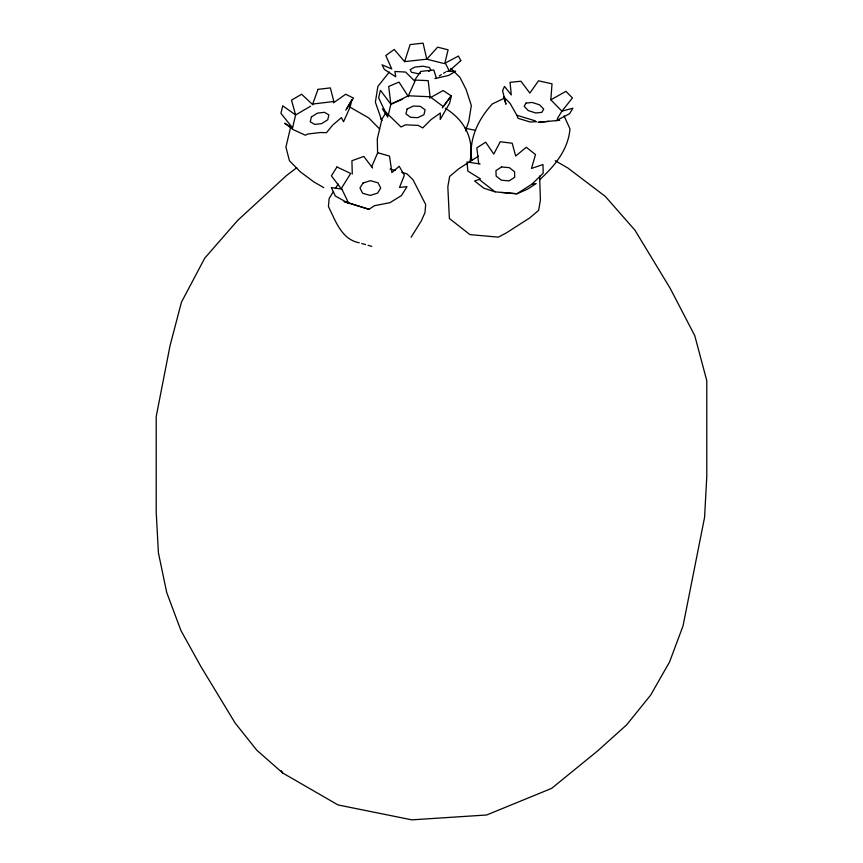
<?xml version="1.0" encoding="UTF-8"?>
<svg xmlns="http://www.w3.org/2000/svg" width="863" height="863" viewBox="0 0 863 863"><rect width="100%" height="100%" fill="white"/><g stroke="black" fill="none" stroke-linecap="round" stroke-linejoin="round"><path stroke-width="1.29" d="M556.042 120.691L569.483 113.787L572.913 108.22L561.899 111.165L550.821 99.817L552.029 83.83L538.523 80.809L529.85 93.085L520.918 81.23L510.065 82.319L511.274 94.93L504.488 86.419L502.579 90.669L505.977 104.272L503.593 96.742L510.076 103.377L517.066 115.62M469.785 162.373C474.898 139.72 464.855 120.194 445.286 108.285M290.604 127.314L285.912 147.109L289.45 160.734L300.281 171.791L313.808 181.899L323.754 187.616M346.592 108.857L351.91 99.493L350.119 107.044L343.528 121.769L341.435 117.605L332.676 125.124L326.43 132.686L320.389 132.514L308.037 133.992L305.308 135.211L292.837 129.439L284.704 123.247L292.546 127.864L295.61 114.952L291.511 100.151L301.619 94.24L312.913 104.844M388.102 115.836L390.853 104.218L388.695 86.462L398.997 82.093L408.469 96.753M444.725 63.7L448.102 49.806L437.617 47.174L426.786 59.18L404.607 61.629L394.218 49.45L385.804 55.512L391.748 68.932L382.029 64.811L384.369 69.428L395.75 76.829L394.876 71.489L405.632 72.071L414.251 80.68L420.831 71.413L433.787 69.989L436.43 78.242M404.607 61.629L410.108 44.574L423.075 43.15L426.786 59.18L443.442 63.377M465.491 130.874L468.814 121.241L471.338 105.502L466.096 89.482L459.968 77.379L450.788 68.414M371.673 166.786L377.703 152.719L389.526 156.106L391.899 172.578L399.181 166.257L404.348 175.275L399.493 187.433L407.012 186.656L401.478 195.556L390.011 202.654L374.402 205.718L369.008 209.321L344.283 201.608L369.008 209.321M390.853 104.218L408.372 95.782L415.491 80.076L428.188 80.647L430.087 96.753L443.28 106.581L451.425 95.642L449.634 103.193L440.216 119.493L440.357 113.021L431.09 119.569L422.697 127.929L418.199 125.405L405.513 124.833L400.982 126.958L382.406 108.911L387.789 117.131L378.63 97.843L380.421 90.291L390.853 104.218L402.6 99.234M386.074 112.255L381.975 119.148L377.282 138.943L377.616 153.614M557.347 118.576L561.899 111.165L572.428 97.961L565.945 91.327L550.821 99.817M333.291 191.823L329.137 198.501L328.436 206.602C335.567 220.734 341.435 239.461 359.267 242.783M335.373 188.49L338.134 184.046M411.101 237.282L421.36 220.809L424.974 212.654L425.686 204.542L413.01 179.752L406.883 173.819L401.716 172.341M345.75 110.173L353.485 98.102L345.685 94.229L333.442 102.837M442.309 107.886L451.198 95.869L443.129 90.529L429.645 98.112M389.31 72.017L377.886 86.419L375.362 102.168L381.759 120.486M495.243 191.877L516.915 193.776L532.029 184.089L543.183 173.236L542.989 164.531L531.5 168.447L535.524 154.563L526.268 147.293L515.664 156.02L512.201 143.247L500.227 141.737L493.776 154.078L485.675 142.19L476.851 147.853L478.674 163.765M539.515 179.784C554.38 166.527 568.437 149.375 569.968 128.803L564.057 115.869M296.753 167.702L286.343 175.674L237.735 220.335L204.725 258.156L181.435 302.233L170.022 345.772L156.214 416.505L156.214 512.352L158.425 552.892L166.721 592.503L180.971 630.616L200.96 666.657L235.06 722.924L256.732 750.141L282.73 773.021L338.026 804.942L411.824 819.85L486.646 814.985L551.619 788.394L597.671 750.886L626.549 724.942L650.626 695.157L669.548 661.986L683.032 625.923L704.575 517.358L706.786 476.538L706.786 380.691L694.758 335.631L670.238 288.436L634.931 230.173L605.319 196.43L567.919 168.037L555.243 160.723M478.458 156.138L458.609 168.868L449.623 176.473L447.832 186.807L449.375 218.468L469.947 234.617L498.372 237.142L506.473 232.827L529.634 217.983L538.62 210.378L540.411 200.043L539.612 176.063M439.235 75.955L441.381 74.628M443.528 73.312L445.686 71.996M310.604 106.192L295.61 114.952L282.719 105.815L280.928 113.355L292.546 127.864M428.598 71.456L430.864 70.162L429.547 67.562L423.021 66.203L414.704 67.12L410.173 69.698L411.489 72.298L418.016 73.657L420.389 73.398M504.175 98.296L492.352 103.905C478.253 119.321 468.49 139.159 471.834 160.507M434.93 78.587L448.695 75.426L455.61 71.198L446.754 71.338M532.029 184.089L536.171 183.592L527.347 189.256L516.915 193.776L501.619 192.438M548.846 121.338L538.027 122.352L559.709 120.259L556.603 120.496M536.559 121.694L530.206 121.996L517.994 118.296L516.948 115.297L535.373 120.885M408.372 95.782L430.087 96.753M480.098 163.981L467.002 161.974L467.875 171.101L480.443 178.878M465.157 128.253L475.567 130.356M390.087 169.008L395.254 170.486M361.77 243.506L365.524 244.574M368.026 245.297L371.77 246.365M349.213 106.699L368.792 117.961L379.623 129.019M372.633 168.048L363.808 156.43L351.921 160.734L352.266 174.067M281.338 770.713L282.73 773.021M380.605 118.177L381.716 120.378M311.392 116.99L310.249 121.834L314.747 124.423L321.716 123.582L327.746 119.741L328.889 114.898L324.391 112.309L317.422 113.139L311.392 116.99M407.12 109.029L405.966 113.873L410.615 117.336L417.778 117.659L423.949 114.682L425.103 109.838L420.454 106.376L413.291 106.052L407.12 109.029M318.016 89.374L312.708 104.035L333.83 101.51L330.356 87.897L318.016 89.374M526.042 103.064L524.175 106.354L528.329 110.615L535.718 112.977L541.845 112.373L543.712 109.083L539.558 104.822L532.158 102.46L526.042 103.064M336.948 166.969L331.403 175.869L341.198 188.673L350.68 173.452L336.948 166.969M363.075 183.01L359.957 188.026L362.633 193.269L370.205 195.437L377.616 193.096L380.734 188.08L378.059 182.837L370.486 180.669L363.075 183.01M460.799 60.658L449.278 70.928L445.286 63.042L458.469 56.041L460.799 60.658M501.619 166.958L495.955 170.594L496.139 176.106L501.36 180.205L509.084 180.896L514.736 177.26L514.553 171.748L509.332 167.649L501.619 166.958M479.192 179.407L474.574 180.96L483.841 188.231L495.038 191.834L479.192 179.407M341.888 189.105L331.306 187.573L335.34 195.998L348.792 203.528L341.888 189.105"/></g></svg>
